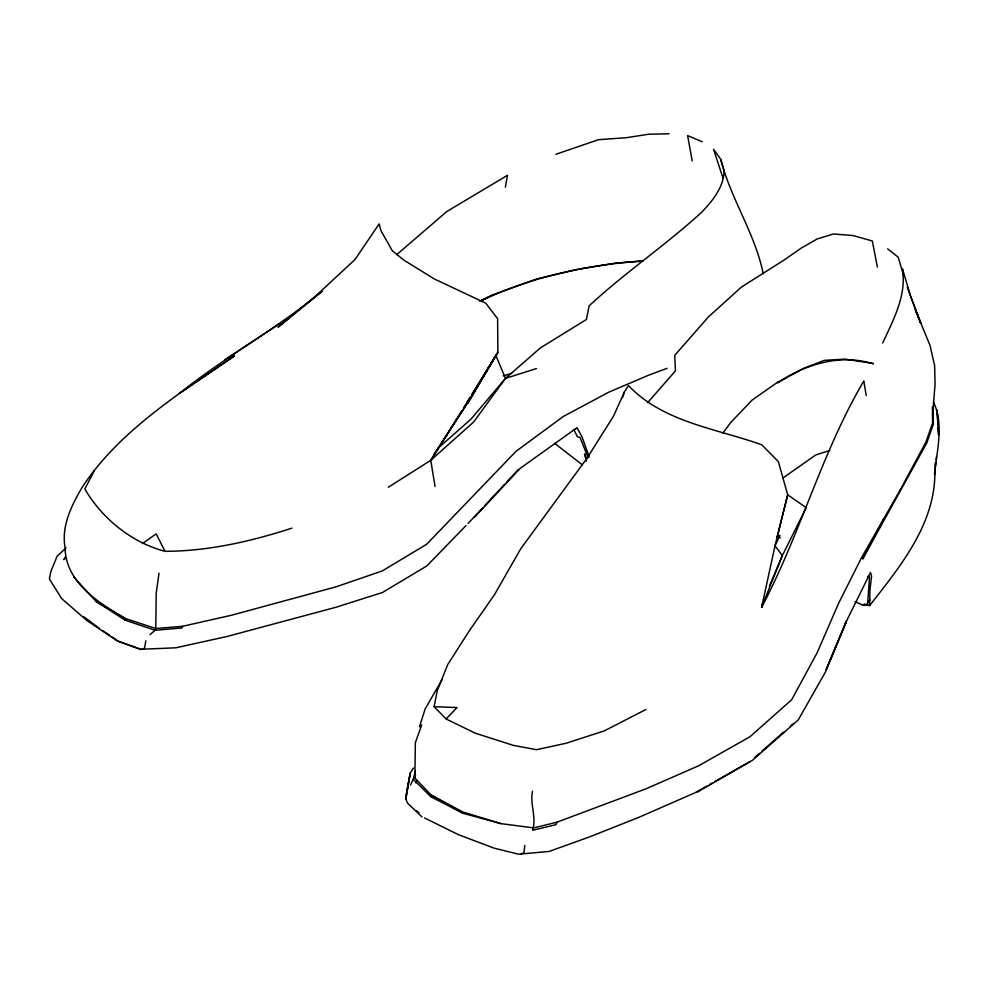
<?xml version="1.0" encoding="UTF-8"?>
<svg xmlns="http://www.w3.org/2000/svg" width="988" height="988" viewBox="0 0 988 988"><rect width="100%" height="100%" fill="white"/><g stroke="black" fill="none" stroke-linecap="round" stroke-linejoin="round"><path stroke-width="1.48" d="M932.4 407.105L932.586 423.012L925.954 442.019L900.933 488.69L861.301 558.134L838.553 603.421L817.162 652.722L791.697 699.739L749.892 736.801L698.615 765.786L646.3 788.683L557.059 822.152L533.718 827.907L500.904 823.622L463.002 813.285L431.163 795.056L414.874 778.075L415.343 742.692L421.728 724.883M855.114 601.778L862.092 604.742L869.65 605.57L869.922 590.342L871.564 576.251L870.514 572.423L847.222 619.6L826.24 669.518L846.271 621.489L825.425 672.013L798.242 719.906L752.584 760.204L697.454 792.055M532.47 791.227C529.79 804.232 536.793 817.731 532.594 830.278L555.972 824.696L557.059 822.152M667.11 368.302L648.931 375.07L608.633 392.236L563.284 416.504L515.946 451.38L426.705 544.24L382.294 570.928L336.105 586.81L231.698 615.191L182.508 626.306L155.795 628.504L156.203 593.084L159.031 573.213M934.833 470.004C936.216 523.01 900.5 566.099 869.65 605.57M935.142 465.533L935.34 462.557M932.586 415.429L935.068 384.159L934.623 365.572L930.017 345.43L915.333 309.75L920.668 323.051L907.256 287.261M935.834 462.532L934.525 474.462C936.735 450.985 944.256 424.383 933.438 402.005M936.155 459.556L936.488 456.579M524.801 845.395L523.912 852.977L520.59 853.879M505.362 187.251L507.523 175.284L446.835 211.494L396.806 254.571M145.903 640.804L144.532 648.091L141.729 649.61L117.411 641.076L86.697 620.378L61.676 598.605L49.4 579.017L50.783 571.719L57.143 556.182L66.06 547.908M645.88 709.52L604.137 730.947L566.248 743.223L536.398 749.707L513.278 745.347L475.24 733.17L446.119 718.98L434.115 706.692L437.19 690.945L447.7 664.578L469.424 630.628L494.395 594.813L520.824 548.636L586.934 458.333L613.449 416.269L624.416 391.903L628.454 385.567C663.232 422.259 716.325 428.545 761.773 444.785L778.383 461.618L787.683 494.803L774.987 545.833L761.612 607.311C800.502 533.977 821.547 452.59 863.821 380.998L866.241 395.608M463.002 813.285L430.793 796.686L431.163 795.056L462.952 812.037L500.904 823.622M762.279 604.397L761.612 607.311L782.348 555.552L806.233 507.684L787.683 494.803L777.124 537.151L780.001 535.508L774.987 545.833L782.348 555.552L769.417 586.168M414.874 778.075L415.528 775.247M410.563 785.003L413.293 779.322L415.368 770.887M419.455 726.81L425.235 708.742L441.957 679.868M622.601 397.534L624.416 391.903M182.508 626.306L181.792 628.01L155.116 630.258L124.908 620.081L125.439 618.55C98.936 603.248 65.381 582.056 65.097 547.809C61.157 526.011 71.593 505.263 82.35 487.035C107.346 448.96 142.89 419.888 179.433 393.434C225.116 356.68 276.998 328.745 322.113 291.262L278.036 327.201L315.172 296.474L355.013 259.523L379.157 223.893L380.923 230.599L392.285 250.754L403.919 260.177L434.498 279.048L485.726 303.155L497.606 318.679L497.866 352.284L467.707 402.536L430.756 460.309L388.309 487.282M882.692 343.034C893.448 319.556 906.91 295.239 902.353 268.464L910.603 296.227L920.668 323.051M94.292 470.733L84.807 488.986C102.221 518.725 131.515 542.461 165.008 551.329C208.369 551.168 250.853 541.473 291.905 528.148M883.408 519.441L862.648 558.986L926.806 442.92L933.425 424.037L932.672 406.611M495.025 356.606L467.818 403.215L497.05 353.926L471.943 394.496M65.43 557.096L63.899 559.677L65.492 557.578M435.041 486.479L430.756 460.309L461.421 411.292M873.293 363.485L845.024 359.113L824.288 360.361L803.022 368.549L777.544 382.751C805.702 364.3 840.059 353.445 873.306 363.856M470.239 397.225L467.077 402.351L470.325 397.114M471.819 394.657L497.866 352.284M463.841 407.464L466.274 403.635M413.429 768.034L410.279 772.986L405.809 798.946L407.488 803.034L421.925 816.891M467.707 402.536L434.263 454.319L437.968 448.293L471.004 419.11L505.461 378.392L540.584 347.776L586.39 319.519L589.095 305.885C624.885 272.651 665.517 245.308 701.542 212.358C712.558 200.873 723.549 187.572 724.167 170.899L720.709 159.204L713.534 149.299L722.969 177.964M415.726 782.879L417.455 780.471M536.496 368.549L505.461 378.392L473.647 422.012L430.756 460.309M722.636 433.448L730.848 422.358L752.09 400.103L778.062 381.899M867.081 603.507L869.922 599.938M647.609 402.734L675.422 370.908L674.73 355.334L708.433 316.913L741.519 287.002L784.114 260.029L801.206 248.136L817.064 239.01L833.403 233.971L852.916 235.527L872.318 240.973L877.393 267.118M482.811 507.77L468.114 523.405M484.898 505.51L504.769 484.108M506.869 481.848L518.367 469.461M474.512 517.243L519.96 468.534L576.98 427.718L582.006 436.844L589.231 457.049M446.119 718.98L457.012 707.556L434.115 706.692M466.003 525.579L426.828 565.951L382.393 592.528L335.796 607.299L227.092 636.47L175.864 647.807L140.259 649.301L118.449 641.237L112.101 636.951M754.807 757.438L759.402 753.387M761.699 751.362L783.533 732.12M790.437 726.044L792.734 724.019M150.04 634.592L155.116 630.258M782.496 478.303L815.816 454.925L829.797 450.442M142.408 543.635L156.19 533.878L165.008 551.329M279.826 323.582L224.844 359.743M706.865 786.065L695.033 792.759L638.952 817.298L588.996 837.108L549.18 851.421L518.601 854.212L494.074 848.136L458.383 834.65L424.544 817.965M709.483 784.571L712.113 783.089M714.744 781.594L750.201 761.489M480.119 301.303C530.803 276.764 587.144 264.982 643.077 260.832M480.958 300.55L493.432 294.572L537.101 278.838L577.647 269.341M480.254 300.994L493.852 294.535M573.46 429.99L575.658 429.088M555.787 154.301L598.617 139.666L626.306 137.703L648.745 134.232L669.086 133.788M503.139 375.922L511.772 373.341M579.166 269.082L615.376 263.104L642.743 261.153M155.795 628.504L125.439 618.55L95.972 601.371L73.655 576.955M862.092 604.742L863.932 605.496L864.327 603.952L867.538 605.274L869.526 577.116L867.612 576.337M702.258 141.79L687.599 135.591L692.205 160.846M777.482 536.62L780.322 537.818M95.972 601.371L124.908 620.081M99.405 628.393L83.486 616.512M103.209 630.962L109.557 635.247M554.577 443.279L582.191 464.731M887.656 248.84L898.203 257.189L903.662 275.8M416.664 810.765L418.912 812.828M413.293 779.322L430.793 796.686M574.102 430.052L577.461 436.832L579.968 437.314L588.082 457.617M495.803 355.272L505.461 378.392M586.699 459.469L584.538 453.887L586.452 461.211M720.709 159.204C730.75 198.983 755.141 233.489 763.242 273.861M937.958 424.655L937.044 409.971L938.6 434.93L938.143 427.582M406.698 791.363L405.809 798.946L410.279 772.986L406.698 791.363M192.29 384.542L179.433 393.434L234.601 355.828L192.29 384.542"/></g></svg>
